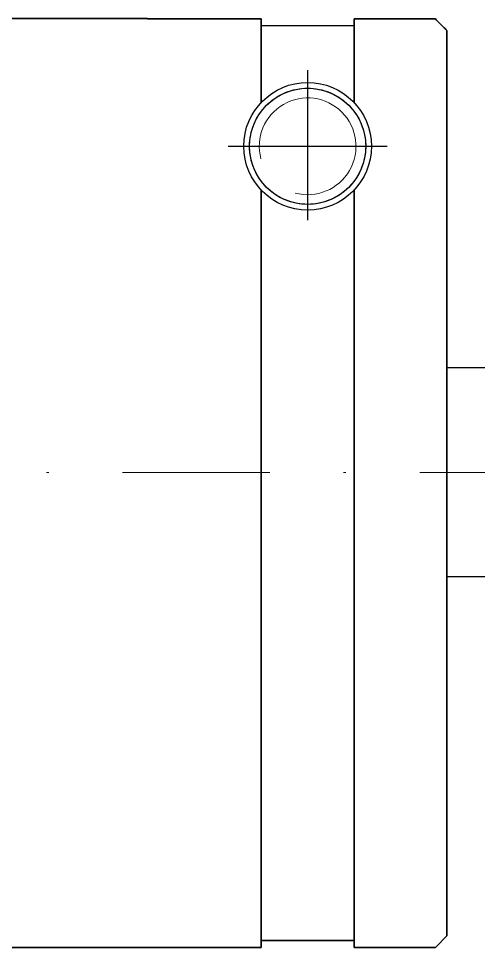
# Model space of a CAD drawing. Header units: millimetres. Extents: x -3183 to 3067, y 1033 to 2218.
# Drawn here: x 2030.28 to 2050.09, y 1550.56 to 1590.56 of the extents above; entities that cross this region are included whole.
import ezdxf

# ---------------------------------------------------------------- set-up
doc = ezdxf.new("R2010")
doc.units = ezdxf.units.MM
doc.linetypes.add('KRESKAKROPKA2', pattern=[12.7, 6.35, -3.175, 0, -3.175])
for name, color, linetype, lineweight in [('Cienkie', 51, 'Continuous', 13), ('Kontury', 7, 'Continuous', 35), ('oś', 7, 'KRESKAKROPKA2', 13)]:
    doc.layers.add(name, color=color, linetype=linetype, lineweight=lineweight)
doc.layers.add('osie', color=130, linetype='Continuous')

msp = doc.modelspace()

# ---------------------------------------------------------------- linework, layer by layer
at = {"color": 7, "linetype": 'Continuous'}
msp.add_line((2044.73317, 1590.24159), (2040.73317, 1590.24159), dxfattribs=at)
for p, q in [((2119.98046, 1575.51544), (2048.73317, 1575.51544)), ((2119.98046, 1566.51544), (2048.73317, 1566.51544))]:
    msp.add_line(p, q)
for radius in [2.75, 2.5]:
    msp.add_circle((2042.73317, 1585.05784), radius, dxfattribs=at)
for points, start_tangent, end_tangent in [([(2042.73317, 1582.55784, 4.00027), (2042.24544, 1582.60588, 4.00027), (2041.77646, 1582.74814, 4.00027), (2041.34424, 1582.97917, 4.00027), (2040.9654, 1583.29007, 4.00027), (2040.65449, 1583.66892, 4.00027), (2040.42347, 1584.10113, 4.00027), (2040.2812, 1584.57012, 4.00027), (2040.23317, 1585.05784, 4.00027), (2040.2812, 1585.54557, 4.00027), (2040.42347, 1586.01455, 4.00027), (2040.65449, 1586.44677, 4.00027), (2040.9654, 1586.82561, 4.00027), (2041.34424, 1587.13651, 4.00027), (2041.77646, 1587.36754, 4.00027), (2042.24544, 1587.5098, 4.00027), (2042.73317, 1587.55784, 4.00027)], (-0.99999828, 0.0018568), (0.99999828, 0.0018568)), ([(2042.73317, 1587.55784, 4.00027), (2043.22089, 1587.5098, 4.00027), (2043.68988, 1587.36754, 4.00027), (2044.12209, 1587.13651, 4.00027), (2044.50093, 1586.82561, 4.00027), (2044.81184, 1586.44677, 4.00027), (2045.04287, 1586.01455, 4.00027), (2045.18513, 1585.54557, 4.00027), (2045.23317, 1585.05784, 4.00027), (2045.18513, 1584.57012, 4.00027), (2045.04287, 1584.10113, 4.00027), (2044.81184, 1583.66892, 4.00027), (2044.50093, 1583.29007, 4.00027), (2044.12209, 1582.97917, 4.00027), (2043.68988, 1582.74814, 4.00027), (2043.22089, 1582.60588, 4.00027), (2042.73317, 1582.55784, 4.00027)], (0.99999828, -0.0018568), (-0.99999828, -0.0018568))]:
    msp.add_spline(points, degree=3, dxfattribs=dict(at, start_tangent=start_tangent, end_tangent=end_tangent))
at = {"layer": 'Cienkie', "color": 2, "linetype": 'Continuous'}
msp.add_arc((2042.73317, 1585.05784), 2.08333, 255, 195, dxfattribs=at)
at = {"layer": 'Kontury'}
for p, q in [((2029.83317, 1590.55784), (2032.08317, 1590.55784)), ((2034.23317, 1590.55784), (2035.83317, 1590.55784)), ((2040.73317, 1586.9453), (2040.73317, 1590.24159)), ((2044.73317, 1586.9453), (2044.73317, 1590.24159)), ((2040.73317, 1550.85784), (2040.73317, 1583.17038)), ((2044.73317, 1550.85784), (2044.73317, 1583.17038)), ((2032.08317, 1550.55784), (2029.83317, 1550.55784)), ((2034.23317, 1550.55784), (2035.83317, 1550.55784))]:
    msp.add_line(p, q, dxfattribs=at)
at = {"layer": 'Kontury', "color": 7, "linetype": 'Continuous'}
for p, q in [((2034.23317, 1590.55784), (2032.08317, 1590.55784)), ((2040.73317, 1590.54183), (2035.83317, 1590.54183)), ((2040.73317, 1590.24159), (2040.73317, 1590.54183)), ((2048.23317, 1590.54183), (2044.73317, 1590.54183)), ((2044.73317, 1590.24159), (2044.73317, 1590.54183)), ((2048.73317, 1551.05784), (2048.73317, 1590.04142)), ((2044.73317, 1550.85784), (2040.73317, 1550.85784)), ((2040.73317, 1550.85784), (2040.73317, 1550.55784)), ((2044.73317, 1550.85784), (2044.73317, 1550.55784)), ((2048.73317, 1551.05784), (2048.23317, 1550.55784)), ((2034.23317, 1550.55784), (2032.08317, 1550.55784)), ((2040.73317, 1550.55784), (2035.83317, 1550.55784)), ((2048.23317, 1550.55784), (2044.73317, 1550.55784))]:
    msp.add_line(p, q, dxfattribs=at)
at = {"layer": 'Kontury', "color": 7, "linetype": 'Continuous', "start_tangent": (0.70682366, -0.70738979), "end_tangent": (0.70680893, -0.7074045)}
msp.add_spline([(2048.23317, 1590.54183), (2048.40022, 1590.37465), (2048.56689, 1590.20784), (2048.73317, 1590.04142)], degree=3, dxfattribs=at)
at = {"layer": 'osie'}
for p, q in [((2042.73317, 1588.33716), (2042.73317, 1581.87905)), ((2039.30892, 1585.05784), (2046.15919, 1585.05784))]:
    msp.add_line(p, q, dxfattribs=at)
at = {"layer": 'oś'}
msp.add_line((2233.1088, 1571.01544), (1866.30001, 1571.01544), dxfattribs=at)

doc.saveas('drawing.dxf')
